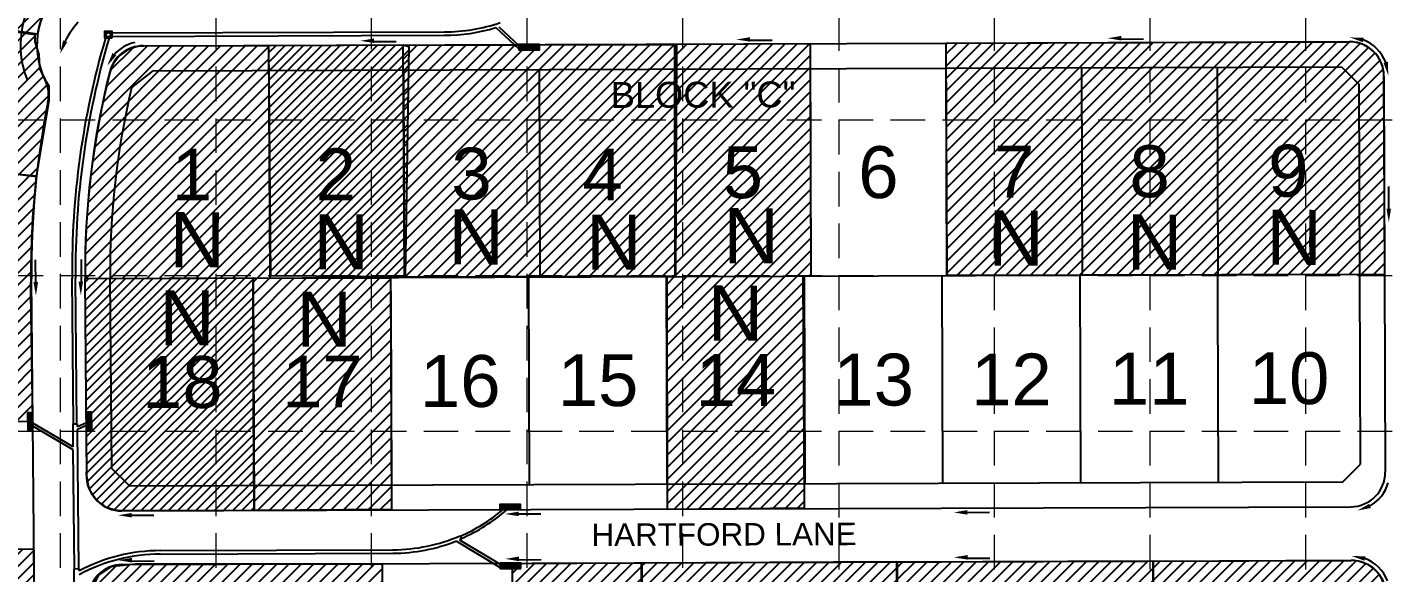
# Model space of a CAD drawing. Header units: inches. Extents: x 2468851 to 2474620, y 7110473 to 7114082.
# Drawn here: x 2469646 to 2470435, y 7111835 to 7112151 of the extents above; entities that cross this region are included whole.
import ezdxf
from ezdxf.enums import TextEntityAlignment as Align

# ---------------------------------------------------------------- set-up
doc = ezdxf.new("R2010")
doc.units = ezdxf.units.IN
doc.header["$MEASUREMENT"] = 0
doc.linetypes.add('HIDDEN', pattern=[0.375, 0.25, -0.125])
for name, color, linetype in [('AROW', 250, 'Continuous'), ('BLOCKNO', 250, 'Continuous'), ('FLOW', 250, 'Continuous'), ('GRID', 254, 'HIDDEN'), ('LOT', 250, 'Continuous'), ('LOTNO', 250, 'Continuous'), ('Newcastle homesites', 194, 'Continuous'), ('PVMT', 250, 'Continuous'), ('SODDED LOT', 2, 'Continuous'), ('SROW', 250, 'Continuous'), ('STM', 1, 'Continuous'), ('STRNAMES', 250, 'Continuous')]:
    doc.layers.add(name, color=color, linetype=linetype)
doc.styles.get("Standard").update_dxf_attribs({"font": 'ARIAL.TTF'})
pattern_1 = [(135, (2470480.14525, 7111171.97975), (-0.176776695, -0.176776695), [])]
pattern_2 = [(135, (2470332.1461, 7111171.475), (-0.176776695, -0.176776695), [])]
pattern_3 = [(45, (0, 0), (-2.6516504294, 2.6516504294), [])]

# ---------------------------------------------------------------- blocks, each defined once
blk = doc.blocks.new('1DB')
at = {"layer": 'FLOW'}
for p, q in [((6.25, 13), (20.07, 13)), ((6.25, -13.5), (20.07, -13.5))]:
    blk.add_line(p, q, dxfattribs=at)
for points in [[(7.28, 11.68), (7.28, 14.32), (-0.62, 13)], [(7.28, -14.32), (7.28, -11.68), (-0.62, -13)]]:
    blk.add_solid(points, dxfattribs=at)

msp = doc.modelspace()

# ---------------------------------------------------------------- hatches: boundary and pattern name
at = {"layer": 'SODDED LOT'}
h = msp.add_hatch(dxfattribs=at)
h.set_pattern_fill('ANSI31', color=256, scale=40, style=0)
edge = h.paths.add_edge_path()
edge.add_line((2471878.14, 7111617.81), (2471733.92, 7111616.99))
edge.add_line((2471733.92, 7111616.99), (2471734.18, 7111508.06))
edge.add_line((2471734.18, 7111508.06), (2471859.31, 7111508.34))
edge.add_arc((2471859.27, 7111527.78), 19.44, 270.12806, 365.83339)
edge.add_line((2471878.6, 7111529.75), (2471878.43, 7111615.84))
edge.add_line((2471878.43, 7111615.84), (2471878.14, 7111617.81))
h.paths.add_polyline_path([(2471515.94, 7111475.91), (2471516.13, 7111331.66), (2471426.75, 7111331.66), (2471425.57, 7111475.63)])
h.paths.add_polyline_path([(2471163.92, 7111825.55), (2471163.11, 7111970.3), (2471074.78, 7111968.28), (2471074.38, 7111826.35)])
h.paths.add_polyline_path([(2470983.7, 7111825.12), (2470983.24, 7111969.87), (2470894.17, 7111968.95), (2470894.63, 7111825.58)])
h.paths.add_polyline_path([(2470462.54, 7111834), (2470614.22, 7111834.65), (2470616.16, 7111789.71), (2470750.69, 7111790.68), (2470751.01, 7111702.42), (2470616.8, 7111702.42), (2470615.83, 7111759), (2470605.81, 7111757.38), (2470463.51, 7111758.67)])
h.paths.add_polyline_path([(2470113.06, 7111496.01), (2470072.97, 7111368.32), (2470108.65, 7111357.77), (2470153.2, 7111347.74), (2470207.79, 7111335.38), (2470236.95, 7111331.19), (2470298.11, 7111325.02), (2470314.47, 7111323.88), (2470322.8, 7111457.64), (2470251.12, 7111464.45), (2470181.78, 7111477.77)])
h.paths.add_polyline_path([(2469651.46, 7111700.86), (2469516.57, 7111699.32), (2469517.53, 7111609.54), (2469562.54, 7111591.28), (2469580.04, 7111585.32), (2469605.81, 7111578.2), (2469620.57, 7111574.84), (2469632.5, 7111573.42), (2469636.94, 7111573.89), (2469641.49, 7111575.41), (2469645.37, 7111578.15), (2469648.39, 7111581.55), (2469651.14, 7111586.66), (2469652.37, 7111591.68), (2469652.18, 7111601.14)])
edge = h.paths.add_edge_path()
edge.add_line((2470431.89, 7111667.04), (2470417.42, 7111666.88))
edge.add_line((2470417.42, 7111666.88), (2470297.6, 7111666.45))
edge.add_line((2470297.6, 7111666.45), (2470297.94, 7111491.19))
edge.add_line((2470297.94, 7111491.19), (2470338, 7111488.45))
edge.add_line((2470338, 7111488.45), (2470383.55, 7111487.7))
edge.add_line((2470383.55, 7111487.7), (2470414.18, 7111488.82))
edge.add_arc((2470413.48, 7111507.87), 19.06, 272.10373, 359.94651)
edge.add_line((2470432.54, 7111507.85), (2470431.94, 7111665.77))
edge.add_line((2470431.94, 7111665.77), (2470431.89, 7111667.04))
h.paths.add_polyline_path([(2470001.06, 7111707.22), (2470149.45, 7111666.19), (2470148.76, 7111841.57), (2470001.33, 7111840.86)])
edge = h.paths.add_edge_path()
edge.add_line((2469778.45, 7111705.57), (2469682.37, 7111705.53))
edge.add_line((2469682.37, 7111705.53), (2469683.62, 7111588.73))
edge.add_arc((2469701.77, 7111588.93), 18.15, 180.61337, 277.04407)
edge.add_line((2469703.99, 7111570.92), (2469779.71, 7111571.39))
edge.add_line((2469779.71, 7111571.39), (2469779.64, 7111586.31))
edge.add_line((2469779.64, 7111586.31), (2469778.45, 7111705.57))
h.paths.add_polyline_path([(2470015.75, 7112006.16), (2470015.99, 7111872), (2470095.33, 7111872.74), (2470094.59, 7112006.9), (2470099.29, 7112006.9), (2470098.86, 7112141.12), (2470021.38, 7112140.9), (2470020.72, 7112007.15)])
h.paths.add_polyline_path([(2469776.58, 7112005.55), (2469856.02, 7112005.8), (2469856.49, 7111871.77), (2469777.08, 7111871.31), (2469777.08, 7111885.96)])
edge = h.paths.add_edge_path()
edge.add_line((2469786.45, 7112005.92), (2469785.68, 7112140.02))
edge.add_line((2469785.68, 7112140.02), (2469713.34, 7112139.91))
edge.add_arc((2469713.38, 7112119.63), 20.27, 90.09298, 165.68572)
edge.add_arc((2470143.68, 7112009.84), 464.36, 165.68572, 180.53597)
edge.add_line((2469679.34, 7112005.49), (2469785.96, 7112005.86))
edge.add_line((2469785.96, 7112005.86), (2469786.45, 7112005.92))
h.paths.add_polyline_path([(2469649.6, 7111848.84), (2469635.2, 7111848.75), (2469515.35, 7111847.42), (2469515.62, 7111823.32), (2469381.31, 7111821.85), (2469381.93, 7111748.24), (2469396.3, 7111748.24), (2469516.28, 7111749.42), (2469516.06, 7111773.6), (2469650.36, 7111775)])
h.paths.add_polyline_path([(2469651.21, 7112064.55), (2469634.57, 7112066.16), (2469517.7, 7112080.49), (2469516.64, 7112069.09), (2469514.68, 7112044.74), (2469514.3, 7111995.84), (2469514.75, 7111921.62), (2469649.01, 7111922.88), (2469647.99, 7111997.16), (2469648.39, 7112022.09), (2469649.17, 7112040.78)])
h.paths.add_polyline_path([(2469348.37, 7111996.14), (2469333.8, 7111995.88), (2469211.95, 7111994.68), (2469213.43, 7111846.88), (2469349.74, 7111848.08)])
edge = h.paths.add_edge_path()
edge.add_line((2469730.73, 7112440.03), (2469731.15, 7112305.56))
edge.add_line((2469731.15, 7112305.56), (2469808.21, 7112305.54))
edge.add_line((2469808.21, 7112305.54), (2470037.38, 7112306.59))
edge.add_line((2470037.38, 7112306.59), (2470037.82, 7112172.28))
edge.add_line((2470037.82, 7112172.28), (2469741.34, 7112171.2))
edge.add_arc((2469741.22, 7112203.44), 32.23, 246.0227, 270.2078, ccw=False)
edge.add_arc((2469697.26, 7112140.01), 45.9, 47.75514, 171.38637)
edge.add_line((2469651.88, 7112146.88), (2469532.82, 7112163.94))
edge.add_line((2469532.82, 7112163.94), (2469542.24, 7112198.47))
edge.add_line((2469542.24, 7112198.47), (2469562.19, 7112256.01))
edge.add_line((2469562.19, 7112256.01), (2469579.94, 7112304.73))
edge.add_line((2469579.94, 7112304.73), (2469573.93, 7112305.1))
edge.add_line((2469573.93, 7112305.1), (2469573.43, 7112439.53))
edge.add_line((2469573.43, 7112439.53), (2469730.73, 7112440.03))
h.paths.add_polyline_path([(2470018.68, 7112606.6), (2470019.14, 7112472.29), (2470094.74, 7112472.83), (2470094.31, 7112486.95), (2470094.13, 7112606.77)])
h.paths.add_polyline_path([(2469792.37, 7112605.8), (2469792.71, 7112471.2), (2469716.66, 7112471.33), (2469716.66, 7112486.16), (2469716.53, 7112605.8)])
h.paths.add_polyline_path([(2470020.12, 7112140.9), (2470020.45, 7112006.75), (2469864, 7112006.19), (2469863.37, 7112140.41)])
h.paths.add_polyline_path([(2471074.5, 7112290.24), (2471164.61, 7112290.54), (2471163.96, 7112435.01), (2471074.15, 7112434.66)])
edge = h.paths.add_edge_path()
edge.add_line((2471343.8, 7111971.44), (2471344.7, 7112114.95))
edge.add_line((2471344.7, 7112114.95), (2471539.87, 7112116.18))
edge.add_arc((2471539.99, 7112097.82), 18.36, 0.66518, 90.36264, ccw=False)
edge.add_line((2471558.35, 7112098.03), (2471558.44, 7111971.6))
edge.add_line((2471558.44, 7111971.6), (2471343.8, 7111971.44))
h.paths.add_polyline_path([(2471733.95, 7111796.93), (2471589.88, 7111797.21), (2471589.6, 7111707.83), (2471733.95, 7111707.27)])
h.paths.add_polyline_path([(2471256.55, 7111650.5), (2471346.65, 7111651.4), (2471345.56, 7111795.58), (2471256.09, 7111794.88)])
h.paths.add_polyline_path([(2470896.14, 7111649.75), (2470986.24, 7111650.18), (2470985.81, 7111794.06), (2470895.5, 7111793.85)])
h.paths.add_polyline_path([(2471075.94, 7111650.02), (2471166.38, 7111650.42), (2471165.98, 7111506.4), (2471076.34, 7111505.2)])
edge = h.paths.add_edge_path()
edge.add_line((2470616.6, 7111503.76), (2470614.57, 7111613.54))
edge.add_line((2470614.57, 7111613.54), (2470751.96, 7111614.46))
edge.add_line((2470751.96, 7111614.46), (2470752.52, 7111524.23))
edge.add_arc((2470733.02, 7111524.11), 19.51, -88.49187, 0.35673, ccw=False)
edge.add_line((2470733.53, 7111504.61), (2470623.66, 7111504.15))
edge.add_line((2470623.66, 7111504.15), (2470616.6, 7111503.76))
h.paths.add_polyline_path([(2470463.61, 7111603.16), (2470613.04, 7111603.43), (2470612.86, 7111756.91), (2470462.93, 7111757.35)])
h.paths.add_polyline_path([(2469852.56, 7111706.18), (2469854.08, 7111571.62), (2469927.93, 7111571.62), (2469926.61, 7111705.99)])
edge = h.paths.add_edge_path()
edge.add_line((2470297.32, 7111740.55), (2470297.26, 7111841.96))
edge.add_line((2470297.26, 7111841.96), (2470411.86, 7111842.43))
edge.add_arc((2470411.94, 7111822.98), 19.45, 2.04806, 90.23599, ccw=False)
edge.add_line((2470431.37, 7111823.68), (2470431.8, 7111741.01))
edge.add_line((2470431.8, 7111741.01), (2470297.32, 7111740.55))
h.paths.add_polyline_path([(2470148.95, 7111841.35), (2470149.53, 7111666.08), (2470297.52, 7111666.62), (2470296.95, 7111841.9)])
h.paths.add_polyline_path([(2470001.09, 7111840.81), (2469926.23, 7111840.4), (2469926.77, 7111706.44), (2470001.47, 7111706.6)])
h.paths.add_polyline_path([(2469683.69, 7111706.18), (2469852.19, 7111706.18), (2469851.39, 7111840.13), (2469708.56, 7111840.13), (2469694.21, 7111838.66), (2469687.03, 7111833.81), (2469682.17, 7111824.5), (2469681.4, 7111811.11), (2469682.35, 7111706.12)])
h.paths.add_polyline_path([(2469381.01, 7112045.7), (2469514.27, 7112044.48), (2469517.52, 7112080.63), (2469651.2, 7112064.38), (2469658.51, 7112108.24), (2469658.51, 7112116.77), (2469656.48, 7112120.02), (2469653.23, 7112126.93), (2469652.82, 7112135.05), (2469650.38, 7112142.36), (2469650.38, 7112146.42), (2469532.96, 7112162.67), (2469523.62, 7112122.46), (2469389.54, 7112138.3), (2469384.67, 7112102.56), (2469381.42, 7112070.88)])
h.paths.add_polyline_path([(2470183.62, 7112307.12), (2470258.33, 7112308.1), (2470258, 7112441.02), (2470182.97, 7112441.02)])
h.paths.add_polyline_path([(2470033.71, 7112306.58), (2470108.63, 7112307.6), (2470107.61, 7112441.33), (2470033.02, 7112440.99)])
h.paths.add_polyline_path([(2469731.5, 7112305.73), (2469808.52, 7112305.95), (2469807.86, 7112440.37), (2469731.08, 7112440.06)])
h.paths.add_polyline_path([(2469437.23, 7112304.73), (2469573.71, 7112305.3), (2469572.86, 7112439.76), (2469497.13, 7112438.91), (2469488.66, 7112437.5), (2469481.59, 7112432.69), (2469477.35, 7112427.05), (2469474.24, 7112416.03)])
h.paths.add_polyline_path([(2470320.44, 7112607.52), (2470321.11, 7112473.23), (2470245.46, 7112472.87), (2470245.08, 7112607.02)])
h.paths.add_polyline_path([(2470177.76, 7112007.29), (2470416.4, 7112007.94), (2470430.92, 7112007.8), (2470430.5, 7112122.83), (2470430.45, 7112123.93), (2470430.28, 7112125.48), (2470430.04, 7112126.7), (2470429.95, 7112127.17), (2470429.65, 7112128.23), (2470429.51, 7112128.71), (2470428.96, 7112130.17), (2470428.29, 7112131.61), (2470427.44, 7112133.03), (2470426.6, 7112134.28), (2470425.56, 7112135.6), (2470424.51, 7112136.68), (2470423.41, 7112137.67), (2470421.96, 7112138.8), (2470420.8, 7112139.55), (2470419.24, 7112140.4), (2470417.84, 7112141.02), (2470416.4, 7112141.53), (2470415.05, 7112141.89), (2470413.14, 7112142.22), (2470411.73, 7112142.37), (2470177.16, 7112141.43)])
h.paths.add_polyline_path([(2470605.08, 7112373.61), (2470460.62, 7112373.35), (2470460.51, 7112450.56), (2470529.82, 7112450.15), (2470604.97, 7112450.55)])
at = {"layer": 'SODDED LOT', "linetype": 'Continuous'}
h = msp.add_hatch(dxfattribs=at)
h.set_pattern_fill('ANSI31', color=256, scale=30, style=0)
h.set_pattern_definition(pattern_3)
h.paths.add_polyline_path([(2469863.36, 7112140.58), (2469866.55, 7112139.68), (2469864.46, 7112006.32), (2469786.77, 7112006.91), (2469785.62, 7112140.25)])
h = msp.add_hatch(dxfattribs=at)
h.set_pattern_fill('ANSI31', color=256, scale=30, style=0)
h.set_pattern_definition(pattern_3)
edge = h.paths.add_edge_path()
edge.add_line((2469776.99, 7111871.31), (2469704.79, 7111871))
edge.add_line((2469704.79, 7111871), (2469700.48, 7111870.98))
edge.add_arc((2469700.99, 7111891.75), 20.78, 171.6295, 268.5911, ccw=False)
edge.add_line((2469680.43, 7111894.78), (2469680.22, 7111912.26))
edge.add_line((2469680.22, 7111912.26), (2469679.31, 7112005.5))
edge.add_line((2469679.31, 7112005.5), (2469776.54, 7112005.75))
edge.add_line((2469776.54, 7112005.75), (2469777.1, 7111871.37))
edge.add_line((2469777.1, 7111871.37), (2469776.99, 7111871.31))
at = {"layer": 'STM'}
h = msp.add_hatch(dxfattribs=at)
h.set_pattern_fill('ANSI31', color=5, angle=90, style=0)
h.set_pattern_definition([(135, (2470332.14611, 7111273.04928), (-0.088388348, -0.088388348), [])])
h.paths.add_polyline_path([(2469694.76, 7112144.47), (2469690.76, 7112144.45), (2469690.74, 7112148.45), (2469694.74, 7112148.47)])
edge = h.paths.add_edge_path(flags=16)
edge.add_arc((2469692.75, 7112146.46), 1.25, 0, 360)
h = msp.add_hatch(dxfattribs=at)
h.set_pattern_fill('ANSI31', color=5, scale=2, angle=90, style=0)
h.set_pattern_definition([(135, (2470482.12803, 7111171.9865), (-0.176776695, -0.176776695), [])])
h.paths.add_polyline_path([(2469942.14, 7112140.81), (2469930.14, 7112140.77), (2469930.15, 7112137.77), (2469942.15, 7112137.81)])
h = msp.add_hatch(dxfattribs=at)
h.set_pattern_fill('ANSI31', color=5, scale=2, angle=90, style=0)
h.set_pattern_definition(pattern_2)
h.paths.add_polyline_path([(2469649.14, 7111917.85), (2469649.05, 7111927.85), (2469646.05, 7111927.83), (2469646.14, 7111917.83)])
h = msp.add_hatch(dxfattribs=at)
h.set_pattern_fill('ANSI31', color=5, scale=2, angle=90, style=0)
h.set_pattern_definition(pattern_2)
h.paths.add_polyline_path([(2469683.14, 7111918.18), (2469683.05, 7111928.18), (2469680.05, 7111928.15), (2469680.14, 7111918.15)])
h = msp.add_hatch(dxfattribs=at)
h.set_pattern_fill('ANSI31', color=5, scale=2, angle=90, style=0)
h.set_pattern_definition(pattern_1)
h.paths.add_polyline_path([(2469931.19, 7111871.77), (2469931.18, 7111874.77), (2469919.18, 7111874.73), (2469919.19, 7111871.73)])
h = msp.add_hatch(dxfattribs=at)
h.set_pattern_fill('ANSI31', color=5, scale=2, angle=90, style=0)
h.set_pattern_definition(pattern_1)
h.paths.add_polyline_path([(2469931.31, 7111837.77), (2469931.3, 7111840.77), (2469919.3, 7111840.73), (2469919.31, 7111837.73)])

# ---------------------------------------------------------------- linework, layer by layer
at = {"layer": 'AROW', "color": 7}
msp.add_line((2469693.8, 7112005.46), (2470416.41, 7112007.93), dxfattribs=at)
at = {"layer": 'FLOW', "color": 7}
for centre, radius, start, end in [((2469712.95, 7112120.03), 50.5, 138.09663, 153.33121), ((2469712.95, 7112120.03), 22.5, 102.47088, 137.90675), ((2470410.52, 7112122.41), 22.5, 21.1882, 69.30881)]:
    msp.add_arc(centre, radius, start, end, dxfattribs=at)
for points in [[(2469669.02, 7112142.21), (2469666.62, 7112143.19), (2469664.87, 7112135.48)], [(2470418.26, 7112142.17), (2470418.74, 7112144.73), (2470410.84, 7112144.9)], [(2469697.37, 7112134.44), (2469695.16, 7112135.83), (2469692.11, 7112128.53)], [(2470432.78, 7112130.79), (2470430.23, 7112130.28), (2470433.02, 7112122.89)], [(2470422.04, 7111875.11), (2470422.93, 7111872.66), (2470415.15, 7111871.23)], [(2470419.28, 7111842.17), (2470419.77, 7111844.73), (2470411.86, 7111844.91)]]:
    msp.add_solid(points, dxfattribs=at)
at = {"layer": 'GRID', "color": 252, "linetype": 'HIDDEN', "lineweight": 0, "ltscale": 80}
for p, q in [((2469664.86, 7113988.05), (2469664.86, 7110836.8)), ((2469754.86, 7113988.05), (2469754.86, 7110836.8)), ((2469844.86, 7113988.05), (2469844.86, 7110836.8)), ((2469934.86, 7113988.05), (2469934.86, 7110836.8)), ((2470024.86, 7113988.05), (2470024.86, 7110836.8)), ((2470115.16, 7113987.19), (2470115.16, 7110836.8)), ((2470205.16, 7113987.19), (2470205.16, 7110836.8)), ((2470295.16, 7113987.19), (2470295.16, 7110836.8)), ((2470385.16, 7113987.19), (2470385.16, 7110836.8)), ((2468945.16, 7112097.19), (2474525.16, 7112097.19)), ((2468945.16, 7112007.19), (2474525.16, 7112007.19)), ((2468945.16, 7111917.19), (2474525.16, 7111917.19))]:
    msp.add_line(p, q, dxfattribs=at)
at = {"layer": 'LOT', "color": 7}
for p, q in [((2469866.55, 7112139.68), (2469864.46, 7112006.32)), ((2469863.41, 7112126.04), (2469863.82, 7112006.04)), ((2469941.84, 7112126.31), (2469942.25, 7112006.31)), ((2470020.27, 7112126.58), (2470020.57, 7112042.7)), ((2470098.71, 7112126.84), (2470099.12, 7112006.84)), ((2470177.14, 7112127.11), (2470177.55, 7112007.11)), ((2470255.57, 7112127.38), (2470255.98, 7112007.38)), ((2470334, 7112127.65), (2470334.41, 7112007.65)), ((2470020.56, 7112042.66), (2470020.68, 7112006.58)), ((2470095.74, 7111886.83), (2470095.33, 7112006.83)), ((2470175.43, 7111887.1), (2470175.02, 7112007.1)), ((2470255.13, 7111887.37), (2470254.72, 7112007.37)), ((2470334.46, 7111993.32), (2470334.41, 7112007.65)), ((2469776.96, 7111885.74), (2469776.55, 7112005.74)), ((2469856.3, 7111990.69), (2469856.24, 7112006.02)), ((2469936.35, 7111886.29), (2469935.94, 7112006.29)), ((2470016.04, 7111886.56), (2470015.63, 7112006.56)), ((2470334.82, 7111887.65), (2470334.45, 7111993.49)), ((2469856.65, 7111886.02), (2469856.31, 7111990.74))]:
    msp.add_line(p, q, dxfattribs=at)
at = {"layer": 'PVMT', "color": 7}
for p, q in [((2469712.88, 7112140.03), (2470410.45, 7112142.41)), ((2470430.52, 7112122.47), (2470431.3, 7111893.48)), ((2469652.27, 7111593.38), (2469648.3, 7112005.4)), ((2469680.41, 7111890.79), (2469679.3, 7112005.32)), ((2469700.47, 7111870.98), (2470411.37, 7111873.41)), ((2469701.02, 7111839.98), (2470411.48, 7111842.41))]:
    msp.add_line(p, q, dxfattribs=at)
for centre, radius, start, end in [((2469696.96, 7112140.47), 45.5, 50.63849, 206.32402), ((2470410.52, 7112122.41), 20, 0.19541, 90.19541), ((2469712.95, 7112120.03), 20, 90.19541, 165.83556), ((2469638.25, 7112111.43), 20, 348.76678, 26.32402), ((2470148.78, 7112010.03), 469.5, 165.83556, 180.57558), ((2470148.78, 7112010.03), 500.5, 168.76678, 180.55207), ((2469700.41, 7111890.98), 20, 180.55207, 270.19541), ((2470411.3, 7111893.41), 20, 270.19541, 0.19541), ((2470411.3, 7111893.41), 22.5, 299.79969, 343.91336), ((2470411.55, 7111822.41), 20, 0.19541, 90.19541), ((2470411.55, 7111822.41), 22.5, 21.1882, 69.30881), ((2469701.09, 7111819.98), 20, 90.19541, 180.55207)]:
    msp.add_arc(centre, radius, start, end, dxfattribs=at)
at = {"layer": 'SODDED LOT'}
for points in [[(2469730.73, 7112440.03), (2469731.15, 7112305.56), (2469808.21, 7112305.54), (2470037.38, 7112306.59), (2470037.82, 7112172.28), (2469741.34, 7112171.2, -0.105921), (2469728.12, 7112173.99, 0.598673), (2469651.88, 7112146.88), (2469532.82, 7112163.94), (2469542.24, 7112198.47), (2469562.19, 7112256.01), (2469579.94, 7112304.73), (2469573.93, 7112305.1), (2469573.43, 7112439.53)], [(2469786.45, 7112005.92), (2469785.68, 7112140.02), (2469713.34, 7112139.91, 0.342341), (2469693.73, 7112124.65, 0.064887), (2469679.34, 7112005.49), (2469785.96, 7112005.86)], [(2470297.32, 7111740.55), (2470297.26, 7111841.96), (2470411.86, 7111842.43, -0.40498), (2470431.37, 7111823.68), (2470431.8, 7111741.01)]]:
    msp.add_lwpolyline(points, format="xyb", close=True, dxfattribs=at)
for points in [[(2469381.01, 7112045.7), (2469514.27, 7112044.48), (2469517.52, 7112080.63), (2469651.2, 7112064.38), (2469658.51, 7112108.24), (2469658.51, 7112116.77), (2469656.48, 7112120.02), (2469653.23, 7112126.93), (2469652.82, 7112135.05), (2469650.38, 7112142.36), (2469650.38, 7112146.42), (2469532.96, 7112162.67), (2469523.62, 7112122.46), (2469389.54, 7112138.3), (2469384.67, 7112102.56), (2469381.42, 7112070.88)], [(2470020.12, 7112140.9), (2470020.45, 7112006.75), (2469864, 7112006.19), (2469863.37, 7112140.41)], [(2470015.75, 7112006.16), (2470015.99, 7111872), (2470095.33, 7111872.74), (2470094.59, 7112006.9), (2470099.29, 7112006.9), (2470098.86, 7112141.12), (2470021.38, 7112140.9), (2470020.72, 7112007.15)], [(2470177.76, 7112007.29), (2470416.4, 7112007.94), (2470430.92, 7112007.8), (2470430.5, 7112122.83), (2470430.45, 7112123.93), (2470430.28, 7112125.48), (2470430.04, 7112126.7), (2470429.95, 7112127.17), (2470429.65, 7112128.23), (2470429.51, 7112128.71), (2470428.96, 7112130.17), (2470428.29, 7112131.61), (2470427.44, 7112133.03), (2470426.6, 7112134.28), (2470425.56, 7112135.6), (2470424.51, 7112136.68), (2470423.41, 7112137.67), (2470421.96, 7112138.8), (2470420.8, 7112139.55), (2470419.24, 7112140.4), (2470417.84, 7112141.02), (2470416.4, 7112141.53), (2470415.05, 7112141.89), (2470413.14, 7112142.22), (2470411.73, 7112142.37), (2470177.16, 7112141.43)], [(2469651.21, 7112064.55), (2469634.57, 7112066.16), (2469517.7, 7112080.49), (2469516.64, 7112069.09), (2469514.68, 7112044.74), (2469514.3, 7111995.84), (2469514.75, 7111921.62), (2469649.01, 7111922.88), (2469647.99, 7111997.16), (2469648.39, 7112022.09), (2469649.17, 7112040.78)], [(2469776.58, 7112005.55), (2469856.02, 7112005.8), (2469856.49, 7111871.77), (2469777.08, 7111871.31), (2469777.08, 7111885.96)], [(2469649.6, 7111848.84), (2469635.2, 7111848.75), (2469515.35, 7111847.42), (2469515.62, 7111823.32), (2469381.31, 7111821.85), (2469381.93, 7111748.24), (2469396.3, 7111748.24), (2469516.28, 7111749.42), (2469516.06, 7111773.6), (2469650.36, 7111775)], [(2470001.06, 7111707.22), (2470149.45, 7111666.19), (2470148.76, 7111841.57), (2470001.33, 7111840.86)], [(2470148.95, 7111841.35), (2470149.53, 7111666.08), (2470297.52, 7111666.62), (2470296.95, 7111841.9)], [(2469683.69, 7111706.18), (2469852.19, 7111706.18), (2469851.39, 7111840.13), (2469708.56, 7111840.13), (2469694.21, 7111838.66), (2469687.03, 7111833.81), (2469682.17, 7111824.5), (2469681.4, 7111811.11), (2469682.35, 7111706.12)], [(2470001.09, 7111840.81), (2469926.23, 7111840.4), (2469926.77, 7111706.44), (2470001.47, 7111706.6)]]:
    msp.add_lwpolyline(points, close=True, dxfattribs=at)
at = {"layer": 'SODDED LOT', "linetype": 'Continuous'}
msp.add_lwpolyline([(2469863.36, 7112140.58), (2469866.55, 7112139.68), (2469864.46, 7112006.32), (2469786.77, 7112006.91), (2469785.62, 7112140.25)], close=True, dxfattribs=at)
msp.add_lwpolyline([(2469776.99, 7111871.31), (2469704.79, 7111871), (2469700.48, 7111870.98, -0.450266), (2469680.43, 7111894.78), (2469680.22, 7111912.26), (2469679.31, 7112005.5), (2469776.54, 7112005.75), (2469777.1, 7111871.37)], format="xyb", close=True, dxfattribs=at)
at = {"layer": 'SROW', "color": 7}
for p, q in [((2469706.25, 7112115.81), (2469718.68, 7112125.55)), ((2469718.68, 7112125.55), (2470406, 7112127.89)), ((2470406, 7112127.89), (2470416.04, 7112117.92)), ((2470416.04, 7112117.92), (2470416.79, 7111897.93)), ((2469694.86, 7111895.46), (2469693.8, 7112005.46)), ((2470406.82, 7111887.89), (2470416.79, 7111897.93)), ((2469704.96, 7111885.5), (2469694.86, 7111895.46)), ((2469704.96, 7111885.5), (2470406.82, 7111887.89))]:
    msp.add_line(p, q, dxfattribs=at)
for centre, radius, start, end in [((2469696.96, 7112140.47), 55, 55.0986, 201.39111), ((2470148.78, 7112010.03), 455, 166.55657, 180.57558)]:
    msp.add_arc(centre, radius, start, end, dxfattribs=at)
at = {"layer": 'STM', "color": 5}
for p, q in [((2469916.91, 7112150.59), (2469930.15, 7112138.24)), ((2469918.55, 7112151.11), (2469930.14, 7112140.3)), ((2469694.75, 7112147.47), (2469887.14, 7112148.12)), ((2469694.75, 7112145.47), (2469887.15, 7112146.12)), ((2469672.61, 7111921.37), (2469671.8, 7112005.44)), ((2469674.61, 7111921.39), (2469673.8, 7112005.46)), ((2469672.49, 7111908), (2469649.11, 7111921.73)), ((2469672.51, 7111906.25), (2469649.12, 7111919.98)), ((2469672.36, 7111921.37), (2469674.86, 7111921.4)), ((2469672.49, 7111908), (2469672.36, 7111921.37)), ((2469674.88, 7111919.73), (2469674.86, 7111921.4)), ((2469680.11, 7111921.97), (2469674.88, 7111919.73)), ((2469680.12, 7111920.34), (2469674.89, 7111918.1)), ((2469675.67, 7111837.4), (2469674.89, 7111918.1)), ((2469673.17, 7111837.38), (2469672.51, 7111906.25)), ((2469894.08, 7111853.59), (2469919.31, 7111838.35)), ((2469895.82, 7111854.3), (2469919.3, 7111840.11)), ((2469896.26, 7111856.66), (2469897.05, 7111854.82)), ((2469722.83, 7111848.06), (2469857.28, 7111848.52)), ((2469722.83, 7111846.06), (2469857.29, 7111846.52)), ((2469675.92, 7111837.4), (2469672.92, 7111837.37)), ((2469675.12, 7111609.3), (2469672.92, 7111837.37)), ((2469675.93, 7111836.33), (2469675.92, 7111837.4))]:
    msp.add_line(p, q, dxfattribs=at)
for points in [[(2469694.76, 7112144.47), (2469690.76, 7112144.45), (2469690.74, 7112148.45), (2469694.74, 7112148.47)], [(2469942.14, 7112140.81), (2469930.14, 7112140.77), (2469930.15, 7112137.77), (2469942.15, 7112137.81)], [(2469649.14, 7111917.85), (2469649.05, 7111927.85), (2469646.05, 7111927.83), (2469646.14, 7111917.83)], [(2469683.14, 7111918.18), (2469683.05, 7111928.18), (2469680.05, 7111928.15), (2469680.14, 7111918.15)], [(2469931.19, 7111871.77), (2469931.18, 7111874.77), (2469919.18, 7111874.73), (2469919.19, 7111871.73)], [(2469931.31, 7111837.77), (2469931.3, 7111840.77), (2469919.3, 7111840.73), (2469919.31, 7111837.73)]]:
    msp.add_lwpolyline(points, close=True, dxfattribs=at)
msp.add_circle((2469692.75, 7112146.46), 1.25, dxfattribs=at)
for centre, radius, start, end in [((2469887.2, 7112247.12), 99, 269.96504, 288.98834), ((2469887.2, 7112247.12), 101, 269.96733, 287.10323), ((2470148.78, 7112010.03), 477, 163.63195, 180.55207), ((2470148.78, 7112010.03), 475, 163.56019, 180.55207), ((2469856.94, 7111947.52), 99.25, 293.39756, 310.22226), ((2469856.94, 7111947.52), 100.75, 293.39756, 311.22746), ((2469856.94, 7111947.52), 99, 270.19541, 293.39756), ((2469856.94, 7111947.52), 101, 270.19541, 291.57482), ((2469856.94, 7111947.52), 101, 292.63687, 293.39756), ((2469723.17, 7111747.06), 101, 90.19514, 117.8865), ((2469723.17, 7111747.06), 99, 90.19514, 118.48644)]:
    msp.add_arc(centre, radius, start, end, dxfattribs=at)

# ---------------------------------------------------------------- block references
at = {"layer": 'FLOW', "color": 7}
for p, rotation in [((2469839.11, 7112155.96), 0.1954054742113834), ((2470056.59, 7112156.7), 0.1954054742113834), ((2470271.28, 7112157.43), 0.1954054742113834), ((2470446.31, 7112038.66), 90.19540547412036), ((2469663.89, 7111996.23), 90.55206602585167), ((2469699.09, 7111855.48), 0.1954054742113834), ((2469922.89, 7111856.24), 0.1954054742113834), ((2470182.38, 7111857.13), 0.1954054742113834)]:
    msp.add_blockref('1DB', p, dxfattribs=dict(at, rotation=rotation))

# ---------------------------------------------------------------- texts
at = {"layer": 'BLOCKNO', "color": 7}
msp.add_text('BLOCK "C"', height=15, rotation=0.19541, dxfattribs=at).set_placement((2470036.76, 7112111.78), align=Align.MIDDLE)
at = {"layer": 'LOTNO', "color": 7}
for s, p in [('1', (2469741.16, 7112065.62)), ('2', (2469824.4, 7112065.91)), ('3', (2469902.83, 7112066.17)), ('4', (2469978.6, 7112065.64)), ('5', (2470059.69, 7112066.71)), ('6', (2470138.13, 7112066.98)), ('7', (2470216.56, 7112067.24)), ('8', (2470294.99, 7112067.51)), ('9', (2470375.21, 7112067.79)), ('18', (2469735.57, 7111945.6)), ('17', (2469816.6, 7111945.88)), ('16', (2469896.3, 7111946.15)), ('15', (2469975.99, 7111946.42)), ('14', (2470055.69, 7111946.7)), ('13', (2470135.38, 7111946.97)), ('12', (2470215.08, 7111947.24)), ('11', (2470294.77, 7111947.51)), ('10', (2470375.62, 7111947.79))]:
    msp.add_text(s, height=30, dxfattribs=at).set_placement(p, align=Align.MIDDLE)
at = {"layer": 'Newcastle homesites', "color": 194}
for p in [(2470048.47, 7112014.32), (2469728.14, 7112012), (2469811.37, 7112010.82), (2469889.46, 7112013.58), (2469969, 7112010.54), (2470201.66, 7112012.96), (2470281.71, 7112010.64), (2470362.47, 7112013.37), (2470039.37, 7111969.57), (2469722.19, 7111966.84), (2469801.48, 7111966.06)]:
    msp.add_text('N', height=31.84, rotation=359.90399, dxfattribs=at).set_placement(p)
at = {"layer": 'STRNAMES', "color": 7}
msp.add_text('HARTFORD LANE', height=13, rotation=0.19541, dxfattribs=at).set_placement((2469972.19, 7111850.68))

doc.saveas('drawing.dxf')
